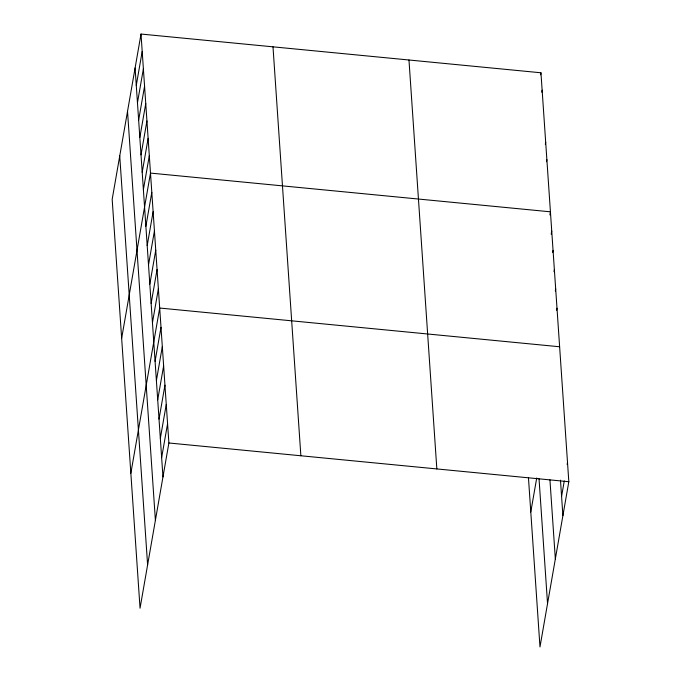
<?xml version="1.0" encoding="UTF-8"?>
<svg xmlns="http://www.w3.org/2000/svg" width="681" height="681" viewBox="0 0 681 681"><rect width="100%" height="100%" fill="white"/><g stroke="black" fill="none" stroke-linecap="round" stroke-linejoin="round"><path stroke-width="1.02" d="M141.018 34.05L112.178 199.286L140.048 608.218L168.888 442.99L141.018 34.05L540.952 72.782L568.822 481.714L539.982 646.95L528.439 477.5M136.277 85.38L142.201 51.433M137.46 102.763L143.385 68.807M138.643 120.145L144.568 86.189M139.826 137.519L145.751 103.572M141.01 154.902L146.934 120.946M142.201 172.284L148.126 138.328M143.385 189.659L149.309 155.711M121.652 338.321L150.492 173.093L550.427 211.817L549.89 214.907M145.879 226.322L151.803 192.365M147.19 245.603L153.123 211.646M148.509 264.875L154.434 230.927M149.82 284.156L155.745 250.208M151.139 303.437L157.064 269.48M152.45 322.717L158.375 288.761M130.854 473.269L159.686 308.042L559.629 346.765M155.081 361.27L161.005 327.314M156.392 380.551L162.316 346.595M157.703 399.824L163.627 365.876M159.022 419.104L164.947 385.157M160.333 438.385L166.258 404.429M161.644 457.666L167.569 423.71M540.595 74.833L540.952 72.782M541.778 92.216L542.136 90.156M545.328 144.355L545.694 142.295M546.511 161.737L546.877 159.677M551.201 234.179L551.738 231.097M552.7 252.43L553.057 250.378M554.011 271.71L554.368 269.65M555.321 290.991L555.679 288.931M556.641 310.272L556.998 308.212M530.788 512.001L536.73 477.96M561.578 496.389L564.277 480.956M567.145 464.493L567.511 462.442M168.888 442.99L568.822 481.714M560.48 480.156L562.898 515.67M549.942 479.85L555.338 558.99M539.037 478.828L547.541 603.63M408.975 59.996L436.844 468.937M272.996 46.827L300.866 455.768M135.093 68.006L162.963 476.938M127.526 111.326L155.396 520.267M119.737 155.958L147.607 564.898"/></g></svg>
